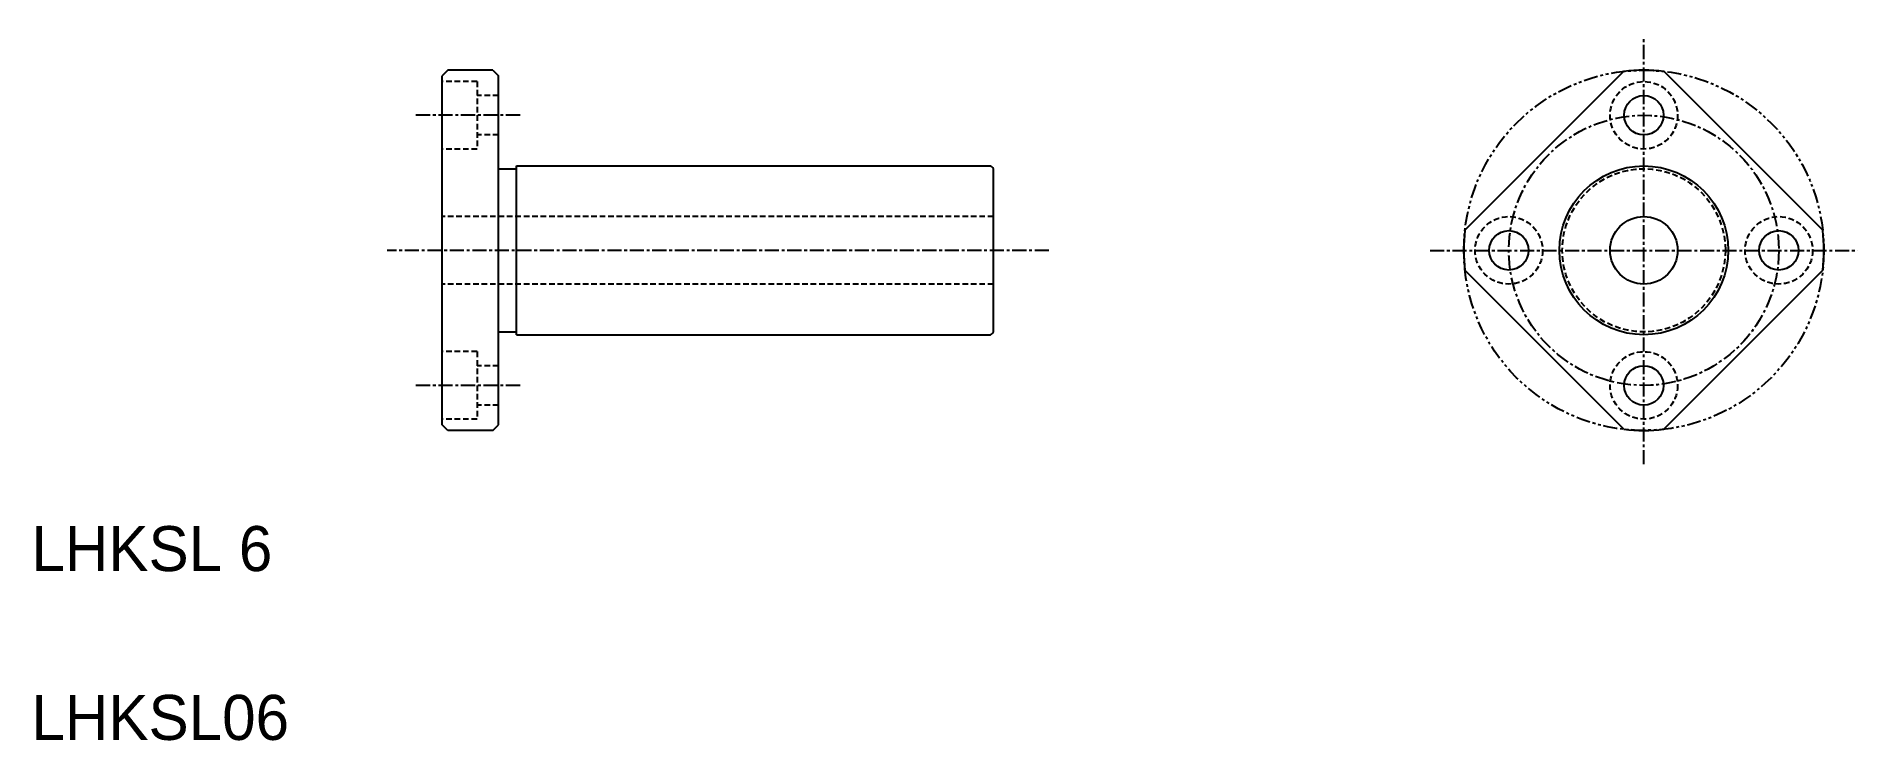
# Model space of a CAD drawing. Extents: x 0 to 162, y 0 to 63.
import ezdxf

# ---------------------------------------------------------------- set-up
doc = ezdxf.new("R2010")
doc.units = 0
for name, pattern in [('CENTER', [2, 1.25, -0.25, 0.25, -0.25]), ('DASHED', [0.75, 0.5, -0.25]), ('PHANTOM', [2.5, 1.25, -0.25, 0.25, -0.25, 0.25, -0.25])]:
    doc.linetypes.add(name, pattern=pattern)
doc.layers.get('0').update_dxf_attribs({"linetype": 'CONTINUOUS'})
doc.layers.add('CENTER', color=1, linetype='CENTER')

msp = doc.modelspace()

# ---------------------------------------------------------------- linework, layer by layer
at = {"color": 7, "linetype": 'CONTINUOUS'}
for p, q in [((37.01, 59.5), (36.51, 59)), ((36.51, 28), (36.51, 59)), ((41.01, 59.5), (37.01, 59.5)), ((41.01, 59.5), (41.51, 59)), ((41.51, 28), (41.51, 59)), ((141.55, 59.41), (127.43, 45.28)), ((159.23, 45.28), (145.11, 59.41)), ((41.51, 50.75), (43.11, 50.75)), ((43.11, 51), (85.26, 51)), ((43.11, 36), (43.11, 51)), ((85.51, 36.26), (85.51, 50.75)), ((141.55, 27.6), (127.43, 41.73)), ((159.23, 41.73), (145.11, 27.6)), ((41.51, 36.25), (43.11, 36.25)), ((43.11, 36), (85.26, 36)), ((51.14, 36), (51.14, 36)), ((60.76, 36), (60.76, 36)), ((37.01, 27.5), (36.51, 28)), ((41.01, 27.5), (41.51, 28)), ((41.01, 27.5), (37.01, 27.5))]:
    msp.add_line(p, q, dxfattribs=at)
at = {"color": 3, "linetype": 'DASHED'}
for p, q in [((39.61, 58.5), (36.51, 58.5)), ((39.61, 58.5), (39.61, 52.5)), ((41.51, 57.25), (39.61, 57.25)), ((41.51, 53.75), (39.61, 53.75)), ((39.61, 52.5), (36.51, 52.5)), ((85.51, 46.5), (36.51, 46.5)), ((85.51, 40.5), (36.51, 40.5)), ((39.61, 34.5), (36.51, 34.5)), ((39.61, 34.5), (39.61, 28.5)), ((41.51, 33.25), (39.61, 33.25)), ((41.51, 29.75), (39.61, 29.75)), ((39.61, 28.5), (36.51, 28.5))]:
    msp.add_line(p, q, dxfattribs=at)
at = {"color": 3, "linetype": 'PHANTOM'}
msp.add_circle((143.33, 43.5), 16, dxfattribs=at)
at = {"color": 3, "linetype": 'DASHED'}
for centre, radius in [((143.33, 55.5), 3), ((143.33, 43.5), 7.25), ((131.33, 43.5), 3), ((155.33, 43.5), 3), ((143.33, 31.5), 3)]:
    msp.add_circle(centre, radius, dxfattribs=at)
at = {"color": 7, "linetype": 'CONTINUOUS'}
for centre, radius in [((143.33, 55.5), 1.75), ((143.33, 43.5), 7.5), ((143.33, 43.5), 3), ((131.33, 43.5), 1.75), ((155.33, 43.5), 1.75), ((143.33, 31.5), 1.75)]:
    msp.add_circle(centre, radius, dxfattribs=at)
for centre, radius, start, end in [((143.33, 43.5), 16, 83.6248, 96.3752), ((84.76, 50.25), 0.9, 33.5573, 56.4427), ((143.33, 43.5), 16, 173.6248, 186.3752), ((143.33, 43.5), 16, 353.6248, 6.3752), ((84.76, 36.75), 0.9, 303.5573, 326.4427), ((143.33, 43.5), 16, 263.6248, 276.3752)]:
    msp.add_arc(centre, radius, start, end, dxfattribs=at)
at = {"layer": 'CENTER', "color": 1, "linetype": 'CENTER'}
for p, q in [((143.33, 24.5), (143.33, 62.5)), ((143.33, 24.5), (143.33, 62.5)), ((43.43, 55.5), (34.16, 55.5)), ((90.44, 43.5), (31.61, 43.5)), ((124.33, 43.5), (162.33, 43.5)), ((43.43, 31.5), (34.16, 31.5))]:
    msp.add_line(p, q, dxfattribs=at)
msp.add_circle((143.33, 43.5), 12, dxfattribs=at)

# ---------------------------------------------------------------- texts
at = {"color": 7, "linetype": 'CONTINUOUS'}
for s, p in [('LHKSL 6', (0, 15)), ('LHKSL06', (0, 0))]:
    msp.add_text(s, height=4, dxfattribs=at).set_placement(p)

doc.saveas('drawing.dxf')
